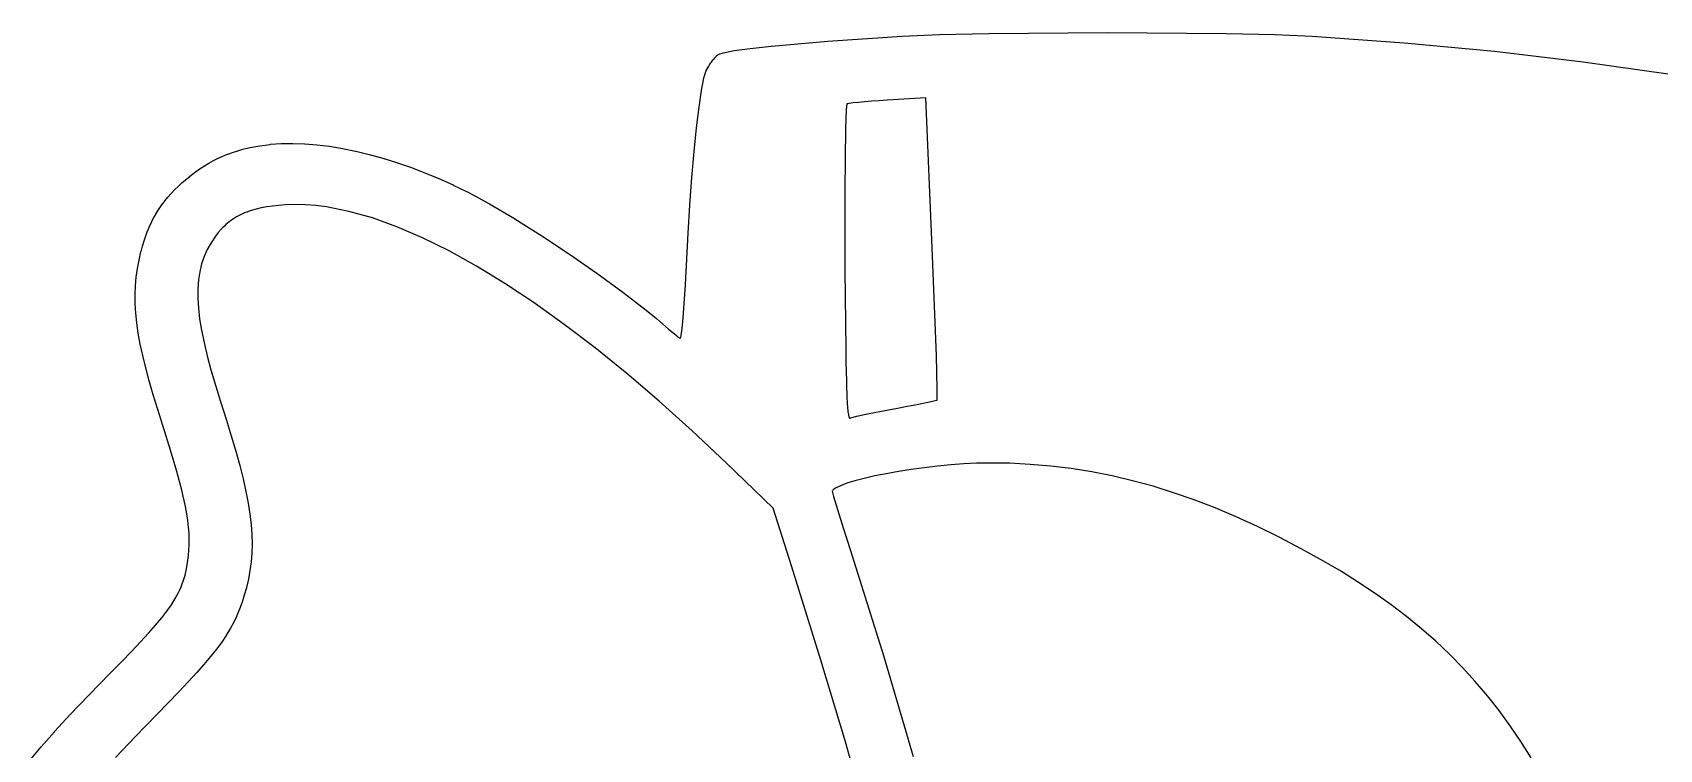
# Model space of a CAD drawing. Extents: x 67.7 to 95.6, y -145.3 to -52.9.
# Drawn here: x 69.804 to 73.389, y -65.187 to -63.608 of the extents above; entities that cross this region are included whole.
import ezdxf

# ---------------------------------------------------------------- set-up
doc = ezdxf.new("R2010")
doc.units = 0
doc.layers.add('BLACK', color=7, linetype='CONTINUOUS')

msp = doc.modelspace()

# ---------------------------------------------------------------- linework, layer by layer
at = {"layer": 'BLACK', "linetype": 'CONTINUOUS'}
for p, q in [((71.8028, -63.6125), (71.9115, -63.61)), ((71.9115, -63.61), (72.173, -63.6079)), ((71.9115, -63.61), (71.9115, -63.61)), ((71.9115, -63.61), (71.9115, -63.61)), ((72.173, -63.6079), (72.173, -63.6079)), ((72.173, -63.6079), (72.1731, -63.6079)), ((72.1731, -63.6079), (72.4341, -63.6098)), ((72.4341, -63.6098), (72.4342, -63.6098)), ((72.4342, -63.6098), (72.4342, -63.6098)), ((72.4342, -63.6098), (72.5424, -63.6122)), ((71.3264, -63.6524), (71.3498, -63.6478)), ((71.3498, -63.6478), (71.3499, -63.6478)), ((71.3499, -63.6478), (71.35, -63.6478)), ((71.35, -63.6478), (71.3853, -63.6429)), ((71.3853, -63.6429), (71.3853, -63.6429)), ((71.3853, -63.6429), (71.3854, -63.6429)), ((71.3854, -63.6429), (71.4318, -63.6378)), ((71.4318, -63.6378), (71.4319, -63.6378)), ((71.4319, -63.6378), (71.5567, -63.6271)), ((71.4319, -63.6378), (71.4319, -63.6378)), ((71.5567, -63.6271), (71.7204, -63.616)), ((71.5567, -63.6271), (71.5567, -63.6271)), ((71.5567, -63.6271), (71.5567, -63.6271)), ((71.7204, -63.616), (71.7204, -63.616)), ((71.7204, -63.616), (71.7205, -63.616)), ((71.7205, -63.616), (71.8027, -63.6125)), ((71.8027, -63.6125), (71.8027, -63.6125)), ((71.8027, -63.6125), (71.8028, -63.6125)), ((72.5424, -63.6122), (72.5425, -63.6123)), ((72.5425, -63.6123), (72.5425, -63.6122)), ((72.5425, -63.6122), (72.624, -63.6157)), ((72.624, -63.6157), (72.6241, -63.6157)), ((72.6241, -63.6157), (72.6241, -63.6157)), ((72.6241, -63.6157), (72.827, -63.6303)), ((72.827, -63.6303), (72.827, -63.6303)), ((72.827, -63.6303), (72.827, -63.6303)), ((72.827, -63.6303), (73.0259, -63.6491)), ((71.2925, -63.6842), (71.294, -63.6818)), ((71.294, -63.6817), (71.2956, -63.6793)), ((71.294, -63.6818), (71.294, -63.6817)), ((71.294, -63.6818), (71.294, -63.6818)), ((71.2956, -63.6792), (71.2972, -63.6768)), ((71.2956, -63.6793), (71.2956, -63.6792)), ((71.2956, -63.6793), (71.2956, -63.6793)), ((71.2972, -63.6768), (71.2973, -63.6768)), ((71.2973, -63.6768), (71.2989, -63.6744)), ((71.2973, -63.6768), (71.2973, -63.6768)), ((71.2989, -63.6744), (71.3006, -63.6721)), ((71.2989, -63.6744), (71.2989, -63.6744)), ((71.2989, -63.6744), (71.2989, -63.6744)), ((71.3006, -63.672), (71.3022, -63.6698)), ((71.3006, -63.6721), (71.3006, -63.672)), ((71.3006, -63.6721), (71.3006, -63.6721)), ((71.3022, -63.6698), (71.3023, -63.6698)), ((71.3023, -63.6698), (71.3039, -63.6677)), ((71.3023, -63.6698), (71.3023, -63.6698)), ((71.3039, -63.6677), (71.3039, -63.6676)), ((71.3039, -63.6676), (71.304, -63.6676)), ((71.304, -63.6676), (71.3056, -63.6656)), ((71.3056, -63.6655), (71.3072, -63.6637)), ((71.3056, -63.6656), (71.3056, -63.6655)), ((71.3056, -63.6656), (71.3056, -63.6656)), ((71.3072, -63.6637), (71.3073, -63.6637)), ((71.3073, -63.6636), (71.3088, -63.6619)), ((71.3073, -63.6637), (71.3073, -63.6636)), ((71.3088, -63.6619), (71.3089, -63.6619)), ((71.3089, -63.6618), (71.3104, -63.6603)), ((71.3089, -63.6619), (71.3089, -63.6618)), ((71.3104, -63.6603), (71.3104, -63.6602)), ((71.3104, -63.6602), (71.3105, -63.6602)), ((71.3105, -63.6602), (71.3119, -63.6588)), ((71.3119, -63.6588), (71.312, -63.6588)), ((71.312, -63.6587), (71.3133, -63.6575)), ((71.312, -63.6588), (71.312, -63.6587)), ((71.3133, -63.6575), (71.3138, -63.6573)), ((71.3138, -63.6573), (71.3141, -63.6569)), ((71.3141, -63.6569), (71.3182, -63.6549)), ((71.3182, -63.6549), (71.3185, -63.6549)), ((71.3185, -63.6549), (71.3188, -63.6546)), ((71.3188, -63.6546), (71.326, -63.6525)), ((71.326, -63.6525), (71.3262, -63.6525)), ((71.3262, -63.6525), (71.3264, -63.6524)), ((73.0259, -63.6491), (73.026, -63.6492)), ((73.026, -63.6492), (73.026, -63.6491)), ((73.026, -63.6491), (73.2214, -63.6722)), ((73.2214, -63.6722), (73.2215, -63.6723)), ((73.2215, -63.6723), (73.2215, -63.6722)), ((73.2215, -63.6722), (73.4138, -63.6997)), ((71.2806, -63.72), (71.2832, -63.7079)), ((71.2832, -63.7077), (71.2857, -63.6985)), ((71.2832, -63.7078), (71.2832, -63.7077)), ((71.2832, -63.7079), (71.2832, -63.7078)), ((71.2857, -63.6985), (71.2858, -63.6983)), ((71.2858, -63.6981), (71.2881, -63.6921)), ((71.2858, -63.6983), (71.2858, -63.6981)), ((71.2881, -63.6921), (71.2883, -63.6919)), ((71.2883, -63.6917), (71.2896, -63.6893)), ((71.2883, -63.6919), (71.2883, -63.6917)), ((71.2896, -63.6892), (71.291, -63.6868)), ((71.2896, -63.6893), (71.2896, -63.6892)), ((71.2896, -63.6892), (71.2896, -63.6892)), ((71.291, -63.6867), (71.2925, -63.6843)), ((71.291, -63.6868), (71.291, -63.6867)), ((71.291, -63.6868), (71.291, -63.6868)), ((71.2925, -63.6843), (71.2925, -63.6842)), ((71.2925, -63.6843), (71.2925, -63.6843)), ((71.2726, -63.7723), (71.278, -63.7352)), ((71.278, -63.735), (71.2806, -63.7202)), ((71.278, -63.7351), (71.278, -63.735)), ((71.278, -63.7352), (71.278, -63.7351)), ((71.2807, -63.7201), (71.2806, -63.72)), ((71.2806, -63.7202), (71.2807, -63.7201)), ((71.7723, -63.7515), (71.6875, -63.7568)), ((71.7863, -64.0825), (71.7723, -63.7515)), ((71.2671, -63.818), (71.2726, -63.7724)), ((71.2726, -63.7724), (71.2726, -63.7723)), ((71.2726, -63.7724), (71.2726, -63.7724)), ((71.5968, -63.7781), (71.5955, -63.8188)), ((71.5982, -63.765), (71.5968, -63.7781)), ((71.6003, -63.7646), (71.5982, -63.765)), ((71.6036, -63.7641), (71.6003, -63.7646)), ((71.6123, -63.763), (71.6036, -63.7641)), ((71.6237, -63.7618), (71.6123, -63.763)), ((71.6373, -63.7605), (71.6237, -63.7618)), ((71.6527, -63.7592), (71.6373, -63.7605)), ((71.6373, -63.7605), (71.6373, -63.7605)), ((71.6696, -63.758), (71.6527, -63.7592)), ((71.6527, -63.7592), (71.6527, -63.7592)), ((71.6875, -63.7568), (71.6696, -63.758)), ((71.6696, -63.758), (71.6696, -63.758)), ((71.2618, -63.8702), (71.2671, -63.818)), ((71.2671, -63.818), (71.2671, -63.818)), ((71.2671, -63.818), (71.2671, -63.818)), ((71.5955, -63.8188), (71.5939, -63.9555)), ((70.2674, -63.8651), (70.2792, -63.8622)), ((70.2792, -63.8622), (70.2792, -63.8622)), ((70.2792, -63.8622), (70.2793, -63.8622)), ((70.2793, -63.8622), (70.2915, -63.8596)), ((70.2915, -63.8596), (70.2916, -63.8596)), ((70.2916, -63.8596), (70.3043, -63.8573)), ((70.2916, -63.8596), (70.2916, -63.8596)), ((70.3043, -63.8573), (70.3044, -63.8573)), ((70.3044, -63.8573), (70.3045, -63.8573)), ((70.3045, -63.8573), (70.3275, -63.8542)), ((70.3275, -63.8542), (70.3276, -63.8542)), ((70.3276, -63.8542), (70.3277, -63.8541)), ((70.3277, -63.8541), (70.3518, -63.8524)), ((70.3518, -63.8524), (70.3519, -63.8524)), ((70.3519, -63.8524), (70.352, -63.8524)), ((70.352, -63.8524), (70.3771, -63.852)), ((70.3771, -63.852), (70.3772, -63.852)), ((70.3772, -63.852), (70.3773, -63.852)), ((70.3773, -63.852), (70.4033, -63.8528)), ((70.4033, -63.8528), (70.4034, -63.8529)), ((70.4034, -63.8529), (70.4035, -63.8529)), ((70.4035, -63.8529), (70.4303, -63.855)), ((70.4303, -63.855), (70.4304, -63.855)), ((70.4304, -63.855), (70.4305, -63.855)), ((70.4305, -63.855), (70.4581, -63.8584)), ((70.4581, -63.8584), (70.4582, -63.8585)), ((70.4582, -63.8585), (70.4583, -63.8585)), ((70.4583, -63.8585), (70.4866, -63.8631)), ((70.1825, -63.9013), (70.1923, -63.8954)), ((70.1923, -63.8954), (70.1924, -63.8954)), ((70.1924, -63.8953), (70.2023, -63.8899)), ((70.1924, -63.8954), (70.1924, -63.8953)), ((70.2023, -63.8899), (70.2024, -63.8899)), ((70.2024, -63.8899), (70.2025, -63.8898)), ((70.2025, -63.8898), (70.2125, -63.8848)), ((70.2125, -63.8848), (70.2126, -63.8848)), ((70.2126, -63.8848), (70.2127, -63.8847)), ((70.2127, -63.8847), (70.2229, -63.8801)), ((70.2229, -63.8801), (70.223, -63.8801)), ((70.223, -63.8801), (70.2231, -63.88)), ((70.2231, -63.88), (70.2336, -63.8758)), ((70.2336, -63.8758), (70.2336, -63.8758)), ((70.2336, -63.8758), (70.2337, -63.8758)), ((70.2337, -63.8758), (70.2445, -63.8719)), ((70.2445, -63.8719), (70.2446, -63.8718)), ((70.2445, -63.8719), (70.2445, -63.8719)), ((70.2446, -63.8718), (70.2557, -63.8683)), ((70.2557, -63.8683), (70.2558, -63.8683)), ((70.2558, -63.8683), (70.2672, -63.8651)), ((70.2558, -63.8683), (70.2558, -63.8683)), ((70.2672, -63.8651), (70.2673, -63.8651)), ((70.2673, -63.8651), (70.2674, -63.8651)), ((70.4866, -63.8631), (70.4867, -63.8632)), ((70.4867, -63.8632), (70.4868, -63.8632)), ((70.4868, -63.8632), (70.5157, -63.8691)), ((70.5157, -63.8691), (70.5158, -63.8691)), ((70.5158, -63.8691), (70.5159, -63.8691)), ((70.5159, -63.8691), (70.5454, -63.8762)), ((70.5454, -63.8762), (70.5454, -63.8763)), ((70.5454, -63.8763), (70.5455, -63.8762)), ((70.5455, -63.8762), (70.5755, -63.8846)), ((70.5755, -63.8846), (70.5755, -63.8846)), ((70.5755, -63.8846), (70.5756, -63.8846)), ((70.5756, -63.8846), (70.606, -63.8941)), ((70.606, -63.8941), (70.606, -63.8941)), ((70.606, -63.8941), (70.6061, -63.8941)), ((70.6061, -63.8941), (70.6368, -63.9048)), ((71.2569, -63.9274), (71.2618, -63.8703)), ((71.2618, -63.8703), (71.2618, -63.8702)), ((71.2618, -63.8703), (71.2618, -63.8703)), ((70.1337, -63.9383), (70.1434, -63.9299)), ((70.1434, -63.9299), (70.1435, -63.9299)), ((70.1435, -63.9299), (70.1531, -63.922)), ((70.1435, -63.9299), (70.1435, -63.9299)), ((70.1531, -63.922), (70.1532, -63.922)), ((70.1532, -63.922), (70.1629, -63.9147)), ((70.1532, -63.922), (70.1532, -63.922)), ((70.1629, -63.9147), (70.1629, -63.9146)), ((70.1629, -63.9146), (70.163, -63.9146)), ((70.163, -63.9146), (70.1726, -63.9078)), ((70.1726, -63.9078), (70.1727, -63.9078)), ((70.1727, -63.9077), (70.1824, -63.9014)), ((70.1727, -63.9078), (70.1727, -63.9077)), ((70.1824, -63.9014), (70.1825, -63.9013)), ((70.1825, -63.9013), (70.1825, -63.9013)), ((70.6368, -63.9048), (70.6369, -63.9048)), ((70.6369, -63.9048), (70.6369, -63.9048)), ((70.6369, -63.9048), (70.6679, -63.9166)), ((70.6679, -63.9166), (70.6679, -63.9167)), ((70.6679, -63.9167), (70.668, -63.9167)), ((70.668, -63.9167), (70.6991, -63.9296)), ((70.6991, -63.9296), (70.6992, -63.9297)), ((70.6992, -63.9297), (70.6992, -63.9297)), ((70.6992, -63.9297), (70.7305, -63.9437)), ((71.2525, -63.9878), (71.2569, -63.9275)), ((71.2569, -63.9275), (71.2569, -63.9274)), ((71.2569, -63.9275), (71.2569, -63.9275)), ((70.0949, -63.9789), (70.1017, -63.9706)), ((70.1017, -63.9706), (70.1018, -63.9705)), ((70.1018, -63.9705), (70.109, -63.9623)), ((70.1018, -63.9705), (70.1018, -63.9705)), ((70.109, -63.9623), (70.1091, -63.9623)), ((70.1091, -63.9622), (70.1167, -63.9542)), ((70.1091, -63.9623), (70.1091, -63.9622)), ((70.1167, -63.9542), (70.1168, -63.9542)), ((70.1168, -63.9541), (70.1249, -63.9462)), ((70.1168, -63.9542), (70.1168, -63.9541)), ((70.1249, -63.9462), (70.125, -63.9462)), ((70.125, -63.9461), (70.1336, -63.9383)), ((70.125, -63.9462), (70.125, -63.9461)), ((70.1336, -63.9383), (70.1337, -63.9383)), ((70.1337, -63.9383), (70.1337, -63.9383)), ((70.7305, -63.9437), (70.7305, -63.9438)), ((70.7305, -63.9438), (70.7306, -63.9438)), ((70.7306, -63.9438), (70.7618, -63.9589)), ((70.7618, -63.9589), (70.7618, -63.959)), ((70.7618, -63.959), (70.7619, -63.959)), ((70.7619, -63.959), (70.7852, -63.9711)), ((71.5939, -63.9555), (71.594, -64.1314)), ((70.0713, -64.0148), (70.0765, -64.0056)), ((70.0765, -64.0056), (70.0766, -64.0055)), ((70.0766, -64.0054), (70.0823, -63.9965)), ((70.0766, -64.0055), (70.0766, -64.0054)), ((70.0823, -63.9963), (70.0883, -63.9876)), ((70.0823, -63.9964), (70.0823, -63.9963)), ((70.0823, -63.9965), (70.0823, -63.9964)), ((70.0883, -63.9876), (70.0884, -63.9876)), ((70.0884, -63.9875), (70.0948, -63.979)), ((70.0884, -63.9876), (70.0884, -63.9875)), ((70.0948, -63.979), (70.0949, -63.9789)), ((70.0949, -63.9789), (70.0949, -63.9789)), ((70.2709, -64.0052), (70.2662, -64.0073)), ((70.2757, -64.0033), (70.2709, -64.0052)), ((70.2807, -64.0015), (70.2757, -64.0033)), ((70.2857, -63.9999), (70.2807, -64.0015)), ((70.2965, -63.9968), (70.2857, -63.9999)), ((70.3078, -63.9942), (70.2965, -63.9968)), ((70.3199, -63.992), (70.3078, -63.9942)), ((70.3327, -63.9901), (70.3199, -63.992)), ((70.3463, -63.9887), (70.3327, -63.9901)), ((70.3606, -63.9876), (70.3463, -63.9887)), ((70.3824, -63.9868), (70.3606, -63.9876)), ((70.4049, -63.9874), (70.3824, -63.9868)), ((70.428, -63.9891), (70.4049, -63.9874)), ((70.4517, -63.9921), (70.428, -63.9891)), ((70.501, -64.0018), (70.4517, -63.9921)), ((70.5528, -64.0163), (70.501, -64.0018)), ((70.7852, -63.9711), (70.7853, -63.9712)), ((70.7853, -63.9712), (70.7853, -63.9712)), ((70.7853, -63.9712), (70.8106, -63.9852)), ((70.8106, -63.9852), (70.8107, -63.9852)), ((70.8107, -63.9852), (70.8107, -63.9852)), ((70.8107, -63.9852), (70.8661, -64.0179)), ((71.2488, -64.0497), (71.2525, -63.9879)), ((71.2525, -63.9879), (71.2525, -63.9878)), ((71.2525, -63.9879), (71.2525, -63.9879)), ((70.0573, -64.0448), (70.0616, -64.0346)), ((70.0616, -64.0344), (70.0662, -64.0246)), ((70.0616, -64.0345), (70.0616, -64.0344)), ((70.0616, -64.0346), (70.0616, -64.0345)), ((70.0662, -64.0246), (70.0663, -64.0245)), ((70.0663, -64.0244), (70.0712, -64.0149)), ((70.0663, -64.0245), (70.0663, -64.0244)), ((70.0712, -64.0149), (70.0713, -64.0149)), ((70.0713, -64.0149), (70.0713, -64.0148)), ((70.2195, -64.041), (70.213, -64.0486)), ((70.2228, -64.0375), (70.2195, -64.041)), ((70.2263, -64.0341), (70.2228, -64.0375)), ((70.2298, -64.0308), (70.2263, -64.0341)), ((70.2334, -64.0277), (70.2298, -64.0308)), ((70.2371, -64.0247), (70.2334, -64.0277)), ((70.241, -64.0218), (70.2371, -64.0247)), ((70.2449, -64.0191), (70.241, -64.0218)), ((70.2489, -64.0165), (70.2449, -64.0191)), ((70.253, -64.014), (70.2489, -64.0165)), ((70.2573, -64.0116), (70.253, -64.014)), ((70.2617, -64.0094), (70.2573, -64.0116)), ((70.2662, -64.0073), (70.2617, -64.0094)), ((70.6068, -64.0356), (70.5528, -64.0163)), ((70.6632, -64.0598), (70.6068, -64.0356)), ((70.8661, -64.0179), (70.8661, -64.018)), ((70.8661, -64.018), (70.8662, -64.018)), ((70.8662, -64.018), (70.9257, -64.0554)), ((70.0459, -64.0782), (70.0494, -64.0668)), ((70.0459, -64.0783), (70.0459, -64.0782)), ((70.0494, -64.0667), (70.0532, -64.0557)), ((70.0494, -64.0668), (70.0494, -64.0667)), ((70.0494, -64.0667), (70.0494, -64.0667)), ((70.0532, -64.0555), (70.0572, -64.0449)), ((70.0532, -64.0556), (70.0532, -64.0555)), ((70.0532, -64.0557), (70.0532, -64.0556)), ((70.0572, -64.0449), (70.0573, -64.0449)), ((70.0573, -64.0449), (70.0573, -64.0448)), ((70.1971, -64.0712), (70.1888, -64.086)), ((70.2067, -64.0567), (70.1971, -64.0712)), ((70.213, -64.0486), (70.2067, -64.0567)), ((70.7216, -64.0887), (70.6632, -64.0598)), ((70.9257, -64.0554), (70.9257, -64.0555)), ((70.9257, -64.0555), (70.9258, -64.0555)), ((70.9258, -64.0555), (70.987, -64.096)), ((71.2425, -64.1635), (71.2488, -64.0497)), ((71.2488, -64.0497), (71.2488, -64.0497)), ((71.2488, -64.0497), (71.2488, -64.0497)), ((70.0347, -64.1278), (70.0382, -64.1093)), ((70.0382, -64.1093), (70.0383, -64.1092)), ((70.0383, -64.1091), (70.0426, -64.0904)), ((70.0383, -64.1092), (70.0383, -64.1091)), ((70.0426, -64.0904), (70.0427, -64.0903)), ((70.0427, -64.0903), (70.0459, -64.0784)), ((70.0427, -64.0903), (70.0427, -64.0903)), ((70.0459, -64.0784), (70.0459, -64.0783)), ((70.1819, -64.1015), (70.1763, -64.1177)), ((70.1888, -64.086), (70.1819, -64.1015)), ((70.7822, -64.1223), (70.7216, -64.0887)), ((70.987, -64.096), (70.987, -64.0961)), ((70.987, -64.0961), (70.9871, -64.0961)), ((70.9871, -64.0961), (71.0475, -64.138)), ((71.7956, -64.32), (71.7863, -64.0825)), ((71.7863, -64.0825), (71.7863, -64.0825)), ((70.0304, -64.1657), (70.0321, -64.1468)), ((70.0321, -64.1466), (70.0347, -64.128)), ((70.0321, -64.1467), (70.0321, -64.1466)), ((70.0321, -64.1468), (70.0321, -64.1467)), ((70.0347, -64.1279), (70.0347, -64.1278)), ((70.0347, -64.128), (70.0347, -64.1279)), ((70.1721, -64.1348), (70.1693, -64.1529)), ((70.1763, -64.1177), (70.1721, -64.1348)), ((70.8447, -64.1605), (70.7822, -64.1223)), ((71.0475, -64.138), (71.0475, -64.1381)), ((71.0475, -64.1381), (71.0475, -64.1381)), ((71.0475, -64.1381), (71.1046, -64.1797)), ((71.594, -64.1314), (71.594, -64.1314)), ((71.594, -64.1314), (71.5959, -64.3061)), ((70.0297, -64.1851), (70.0304, -64.1659)), ((70.0297, -64.1852), (70.0297, -64.1851)), ((70.0297, -64.1853), (70.0297, -64.1852)), ((70.0299, -64.2051), (70.0297, -64.1853)), ((70.0304, -64.1658), (70.0304, -64.1657)), ((70.0304, -64.1659), (70.0304, -64.1658)), ((70.1679, -64.1722), (70.1678, -64.1928)), ((70.1693, -64.1529), (70.1679, -64.1722)), ((70.9092, -64.2034), (70.8447, -64.1605)), ((71.1046, -64.1797), (71.1046, -64.1798)), ((71.1046, -64.1798), (71.1047, -64.1798)), ((71.1047, -64.1798), (71.1558, -64.2194)), ((71.2375, -64.2365), (71.2425, -64.1635)), ((71.2425, -64.1635), (71.2425, -64.1635)), ((70.0299, -64.2052), (70.0299, -64.2051)), ((70.0299, -64.2053), (70.0299, -64.2052)), ((70.0311, -64.2259), (70.0299, -64.2053)), ((70.1678, -64.1928), (70.1691, -64.2149)), ((70.1691, -64.2149), (70.1718, -64.2385)), ((70.9754, -64.2508), (70.9092, -64.2034)), ((71.1558, -64.2194), (71.1559, -64.2194)), ((71.1559, -64.2194), (71.1559, -64.2194)), ((71.1559, -64.2194), (71.1785, -64.238)), ((70.0312, -64.2259), (70.0311, -64.2259)), ((70.0312, -64.226), (70.0312, -64.2259)), ((70.0334, -64.2475), (70.0312, -64.226)), ((70.0334, -64.2476), (70.0334, -64.2475)), ((70.0334, -64.2477), (70.0334, -64.2476)), ((70.0367, -64.2702), (70.0334, -64.2477)), ((70.1718, -64.2385), (70.1759, -64.2638)), ((71.0434, -64.3028), (70.9754, -64.2508)), ((71.1785, -64.238), (71.1785, -64.238)), ((71.1785, -64.238), (71.1786, -64.238)), ((71.1786, -64.238), (71.1988, -64.2554)), ((71.1988, -64.2554), (71.1988, -64.2554)), ((71.1988, -64.2554), (71.1988, -64.2554)), ((71.1988, -64.2554), (71.2053, -64.2611)), ((71.2354, -64.2596), (71.2375, -64.2365)), ((70.0367, -64.2703), (70.0367, -64.2702)), ((70.0411, -64.2941), (70.0367, -64.2703)), ((70.0367, -64.2703), (70.0367, -64.2703)), ((70.1759, -64.2638), (70.1815, -64.291)), ((70.1815, -64.291), (70.1884, -64.3201)), ((71.2053, -64.2611), (71.2053, -64.2611)), ((71.2053, -64.2611), (71.2116, -64.2664)), ((71.2116, -64.2664), (71.2175, -64.2712)), ((71.2175, -64.2712), (71.2229, -64.2754)), ((71.2229, -64.2754), (71.2253, -64.2772)), ((71.2253, -64.2772), (71.2275, -64.2788)), ((71.2275, -64.2788), (71.2295, -64.2802)), ((71.2295, -64.2802), (71.2312, -64.2814)), ((71.2312, -64.2814), (71.2319, -64.2818)), ((71.2319, -64.2818), (71.2335, -64.275)), ((71.2335, -64.275), (71.2354, -64.2596)), ((70.0411, -64.2942), (70.0411, -64.2941)), ((70.0411, -64.2943), (70.0411, -64.2942)), ((70.0465, -64.3195), (70.0411, -64.2943)), ((70.0465, -64.3196), (70.0465, -64.3195)), ((70.0465, -64.3195), (70.0465, -64.3195)), ((70.053, -64.3464), (70.0465, -64.3196)), ((70.1884, -64.3201), (70.1968, -64.3513)), ((71.1131, -64.3592), (71.0434, -64.3028)), ((71.5959, -64.3061), (71.5963, -64.3321)), ((71.7977, -64.3928), (71.7956, -64.32)), ((70.0531, -64.3465), (70.053, -64.3464)), ((70.0607, -64.3751), (70.0531, -64.3465)), ((70.0531, -64.3465), (70.0531, -64.3465)), ((70.1968, -64.3513), (70.2066, -64.3847)), ((71.1844, -64.42), (71.1131, -64.3592)), ((71.5963, -64.3321), (71.5963, -64.3321)), ((71.5963, -64.3321), (71.5968, -64.3552)), ((71.5968, -64.3552), (71.5968, -64.3552)), ((71.5968, -64.3552), (71.5973, -64.3754)), ((70.0607, -64.3752), (70.0607, -64.3751)), ((70.0607, -64.3751), (70.0607, -64.3751)), ((70.0695, -64.4057), (70.0607, -64.3752)), ((70.2066, -64.3847), (70.2179, -64.4206)), ((71.5973, -64.3754), (71.5978, -64.393)), ((71.5978, -64.393), (71.5978, -64.393)), ((71.5978, -64.393), (71.598, -64.4008)), ((71.598, -64.4008), (71.5983, -64.408)), ((71.7977, -64.4175), (71.7977, -64.3928)), ((70.0695, -64.4058), (70.0695, -64.4057)), ((70.0794, -64.4384), (70.0695, -64.4058)), ((70.0695, -64.4058), (70.0695, -64.4058)), ((70.2179, -64.4206), (70.2179, -64.4206)), ((70.2179, -64.4206), (70.2304, -64.4597)), ((71.2571, -64.4853), (71.1844, -64.42)), ((71.5983, -64.408), (71.5986, -64.4147)), ((71.5986, -64.4147), (71.5986, -64.4147)), ((71.5986, -64.4147), (71.5989, -64.4208)), ((71.5989, -64.4208), (71.5992, -64.4263)), ((71.5992, -64.4263), (71.5996, -64.4314)), ((71.5996, -64.4314), (71.5999, -64.4359)), ((71.5999, -64.4359), (71.5999, -64.4359)), ((71.5999, -64.4359), (71.6003, -64.44)), ((71.6746, -64.4417), (71.7099, -64.4351)), ((71.7099, -64.4351), (71.7277, -64.4319)), ((71.7099, -64.4351), (71.7099, -64.4351)), ((71.7099, -64.4351), (71.7099, -64.4351)), ((71.7277, -64.4319), (71.7444, -64.4287)), ((71.7444, -64.4287), (71.7596, -64.4258)), ((71.7444, -64.4287), (71.7444, -64.4287)), ((71.7596, -64.4258), (71.773, -64.4231)), ((71.773, -64.4231), (71.7842, -64.4207)), ((71.773, -64.4231), (71.773, -64.4231)), ((71.7842, -64.4207), (71.7927, -64.4188)), ((71.7927, -64.4188), (71.7977, -64.4175)), ((70.0795, -64.4385), (70.0794, -64.4384)), ((70.0906, -64.4734), (70.0795, -64.4385)), ((70.0795, -64.4385), (70.0795, -64.4385)), ((70.2304, -64.4597), (70.2304, -64.4597)), ((70.2304, -64.4597), (70.2304, -64.4597)), ((70.2304, -64.4597), (70.2415, -64.4962)), ((71.6003, -64.44), (71.6008, -64.4436)), ((71.6008, -64.4436), (71.6012, -64.4467)), ((71.6012, -64.4467), (71.6017, -64.4494)), ((71.6017, -64.4494), (71.602, -64.4506)), ((71.602, -64.4506), (71.6022, -64.4516)), ((71.6022, -64.4516), (71.6025, -64.4527)), ((71.6025, -64.4527), (71.6027, -64.4535)), ((71.6027, -64.4535), (71.603, -64.4543)), ((71.603, -64.4543), (71.6032, -64.455)), ((71.6032, -64.455), (71.6035, -64.4556)), ((71.6035, -64.4556), (71.6037, -64.4561)), ((71.6037, -64.4561), (71.6039, -64.4565)), ((71.6039, -64.4565), (71.6041, -64.4568)), ((71.6041, -64.4568), (71.6043, -64.457)), ((71.6043, -64.457), (71.6044, -64.4571)), ((71.6044, -64.4571), (71.6045, -64.4572)), ((71.6045, -64.4572), (71.6046, -64.4572)), ((71.6046, -64.4572), (71.6046, -64.4572)), ((71.6046, -64.4572), (71.6046, -64.4572)), ((71.6046, -64.4572), (71.6047, -64.4572)), ((71.6047, -64.4572), (71.6048, -64.4572)), ((71.6048, -64.4572), (71.605, -64.4572)), ((71.605, -64.4572), (71.6052, -64.4572)), ((71.6052, -64.4572), (71.6054, -64.4572)), ((71.6054, -64.4572), (71.6062, -64.457)), ((71.6062, -64.457), (71.6072, -64.4566)), ((71.6072, -64.4566), (71.6073, -64.4566)), ((71.6073, -64.4566), (71.6074, -64.4566)), ((71.6074, -64.4566), (71.612, -64.4552)), ((71.612, -64.4552), (71.6121, -64.4552)), ((71.6121, -64.4552), (71.6122, -64.4551)), ((71.6122, -64.4551), (71.6199, -64.4532)), ((71.6199, -64.4532), (71.62, -64.4532)), ((71.62, -64.4531), (71.6434, -64.448)), ((71.62, -64.4532), (71.62, -64.4531)), ((71.6434, -64.448), (71.6435, -64.448)), ((71.6435, -64.448), (71.6745, -64.4418)), ((71.6435, -64.448), (71.6435, -64.448)), ((71.6745, -64.4418), (71.6746, -64.4418)), ((71.6746, -64.4418), (71.6746, -64.4417)), ((70.1077, -64.5277), (70.0906, -64.4734)), ((70.0906, -64.4734), (70.0906, -64.4734)), ((70.2415, -64.4962), (70.2415, -64.4962)), ((70.2415, -64.4962), (70.2416, -64.4962)), ((70.2416, -64.4962), (70.2514, -64.5301)), ((71.3313, -64.5549), (71.2571, -64.4853)), ((70.1216, -64.5749), (70.1077, -64.5277)), ((70.2514, -64.5301), (70.2514, -64.5301)), ((70.2514, -64.5301), (70.2515, -64.5302)), ((70.2515, -64.5302), (70.2601, -64.5617)), ((70.1325, -64.616), (70.1216, -64.5749)), ((70.2601, -64.5617), (70.2601, -64.5618)), ((70.2601, -64.5618), (70.2601, -64.5618)), ((70.2601, -64.5618), (70.2675, -64.5912)), ((71.4362, -64.6554), (71.3313, -64.5549)), ((71.6851, -64.5797), (71.6599, -64.5848)), ((71.712, -64.5749), (71.6851, -64.5797)), ((71.74, -64.5705), (71.712, -64.5749)), ((71.7688, -64.5665), (71.74, -64.5705)), ((71.7981, -64.5631), (71.7688, -64.5665)), ((71.8273, -64.5603), (71.7981, -64.5631)), ((71.856, -64.5582), (71.8273, -64.5603)), ((71.8839, -64.5568), (71.856, -64.5582)), ((71.9105, -64.5563), (71.8839, -64.5568)), ((71.9567, -64.5569), (71.9105, -64.5563)), ((72.0024, -64.5592), (71.9567, -64.5569)), ((72.0478, -64.563), (72.0024, -64.5592)), ((72.093, -64.5685), (72.0478, -64.563)), ((72.138, -64.5757), (72.093, -64.5685)), ((72.183, -64.5846), (72.138, -64.5757)), ((70.1405, -64.6518), (70.1325, -64.616)), ((70.2675, -64.5912), (70.2674, -64.5913)), ((70.2674, -64.5913), (70.2675, -64.5913)), ((70.2675, -64.5913), (70.2736, -64.6188)), ((71.5676, -64.616), (71.5665, -64.6175)), ((71.5699, -64.6139), (71.5676, -64.616)), ((71.5734, -64.6115), (71.5699, -64.6139)), ((71.584, -64.6063), (71.5734, -64.6115)), ((71.5984, -64.6009), (71.584, -64.6063)), ((71.6059, -64.5986), (71.5984, -64.6009)), ((71.6161, -64.5955), (71.6059, -64.5986)), ((71.6368, -64.5901), (71.6161, -64.5955)), ((71.6599, -64.5848), (71.6368, -64.5901)), ((72.228, -64.5952), (72.183, -64.5846)), ((72.2731, -64.6075), (72.228, -64.5952)), ((72.3184, -64.6216), (72.2731, -64.6075)), ((70.1434, -64.668), (70.1405, -64.6518)), ((70.2736, -64.6188), (70.2736, -64.6188)), ((70.2736, -64.6188), (70.2737, -64.6189)), ((70.2737, -64.6189), (70.2786, -64.6446)), ((70.2786, -64.6446), (70.2786, -64.6447)), ((70.2786, -64.6447), (70.2787, -64.6447)), ((70.2787, -64.6447), (70.2825, -64.6689)), ((71.5665, -64.6175), (71.5663, -64.6184)), ((71.5663, -64.6184), (71.5669, -64.6215)), ((71.5669, -64.6215), (71.5691, -64.63)), ((71.5691, -64.63), (71.5776, -64.6587)), ((72.3641, -64.6376), (72.3184, -64.6216)), ((72.4101, -64.6553), (72.3641, -64.6376)), ((70.1457, -64.6832), (70.1434, -64.668)), ((70.1474, -64.6976), (70.1457, -64.6832)), ((70.2825, -64.6689), (70.2825, -64.669)), ((70.2825, -64.669), (70.2825, -64.669)), ((70.2825, -64.669), (70.2852, -64.6918)), ((71.4766, -64.7831), (71.4362, -64.6554)), ((71.5776, -64.6587), (71.5902, -64.6991)), ((72.4566, -64.6749), (72.4101, -64.6553)), ((72.5037, -64.6964), (72.4566, -64.6749)), ((70.1485, -64.7111), (70.1474, -64.6976)), ((70.149, -64.7241), (70.1485, -64.7111)), ((70.2852, -64.6918), (70.2852, -64.6919)), ((70.2852, -64.6919), (70.2852, -64.692)), ((70.2852, -64.692), (70.2869, -64.7136)), ((70.2869, -64.7136), (70.2868, -64.7137)), ((70.2868, -64.7137), (70.2869, -64.7138)), ((70.2869, -64.7138), (70.2874, -64.7344)), ((71.5902, -64.6991), (71.5902, -64.6991)), ((71.5902, -64.6991), (71.6056, -64.7471)), ((72.5515, -64.7198), (72.5037, -64.6964)), ((72.5999, -64.7452), (72.5515, -64.7198)), ((70.1472, -64.7602), (70.1483, -64.7485)), ((70.1483, -64.7485), (70.1489, -64.7365)), ((70.1489, -64.7365), (70.149, -64.7241)), ((70.2869, -64.7547), (70.2853, -64.774)), ((70.2869, -64.7545), (70.2868, -64.7546)), ((70.2868, -64.7546), (70.2869, -64.7547)), ((70.2874, -64.7346), (70.2869, -64.7545)), ((70.2874, -64.7344), (70.2874, -64.7345)), ((70.2874, -64.7345), (70.2874, -64.7346)), ((71.6056, -64.7471), (71.6056, -64.7471)), ((71.6056, -64.7471), (71.6056, -64.7471)), ((71.6056, -64.7471), (71.6791, -64.9802)), ((72.6492, -64.7725), (72.5999, -64.7452)), ((70.1396, -64.8032), (70.1427, -64.7897)), ((70.1427, -64.7897), (70.1452, -64.7754)), ((70.1452, -64.7754), (70.1472, -64.7602)), ((70.2828, -64.7932), (70.2793, -64.8119)), ((70.2853, -64.7742), (70.2828, -64.793)), ((70.2828, -64.793), (70.2828, -64.7931)), ((70.2828, -64.7931), (70.2828, -64.7932)), ((70.2853, -64.774), (70.2853, -64.7741)), ((70.2853, -64.7741), (70.2853, -64.7742)), ((71.541, -64.9902), (71.4766, -64.7831)), ((71.4766, -64.7831), (71.4766, -64.7831)), ((72.6884, -64.7954), (72.6492, -64.7725)), ((72.7262, -64.8191), (72.6884, -64.7954)), ((70.1282, -64.8354), (70.131, -64.829)), ((70.131, -64.829), (70.1335, -64.8226)), ((70.1335, -64.8226), (70.1357, -64.8163)), ((70.1357, -64.8163), (70.1396, -64.8032)), ((70.2748, -64.8309), (70.2703, -64.8473)), ((70.2793, -64.8121), (70.2748, -64.8308)), ((70.2748, -64.8308), (70.2748, -64.8308)), ((70.2748, -64.8308), (70.2748, -64.8309)), ((70.2793, -64.8119), (70.2792, -64.812)), ((70.2792, -64.812), (70.2793, -64.8121)), ((72.7627, -64.8434), (72.7262, -64.8191)), ((70.1097, -64.8683), (70.1182, -64.8547)), ((70.1182, -64.8547), (70.1218, -64.8482)), ((70.1218, -64.8482), (70.1252, -64.8418)), ((70.1252, -64.8418), (70.1282, -64.8354)), ((70.2654, -64.8631), (70.26, -64.8779)), ((70.2654, -64.8629), (70.2653, -64.863)), ((70.2653, -64.863), (70.2654, -64.8631)), ((70.2702, -64.8474), (70.2654, -64.8629)), ((70.2703, -64.8473), (70.2702, -64.8473)), ((70.2702, -64.8473), (70.2702, -64.8474)), ((72.798, -64.8686), (72.7627, -64.8434)), ((70.0747, -64.9137), (70.0882, -64.8975)), ((70.0882, -64.8975), (70.0998, -64.8824)), ((70.0998, -64.8824), (70.1097, -64.8683)), ((70.2539, -64.8927), (70.2472, -64.9069)), ((70.254, -64.8925), (70.2539, -64.8926)), ((70.2539, -64.8926), (70.2539, -64.8927)), ((70.26, -64.8781), (70.254, -64.8925)), ((70.26, -64.8779), (70.26, -64.878)), ((70.26, -64.878), (70.26, -64.8781)), ((72.8319, -64.8945), (72.798, -64.8686)), ((72.8647, -64.9212), (72.8319, -64.8945)), ((70.0418, -64.9504), (70.0594, -64.9313)), ((70.0594, -64.9313), (70.0747, -64.9137)), ((70.2305, -64.9359), (70.2205, -64.9507)), ((70.2306, -64.9358), (70.2305, -64.9358)), ((70.2305, -64.9358), (70.2305, -64.9359)), ((70.2393, -64.9214), (70.2306, -64.9358)), ((70.2394, -64.9212), (70.2393, -64.9213)), ((70.2393, -64.9213), (70.2393, -64.9214)), ((70.2471, -64.9071), (70.2394, -64.9212)), ((70.2472, -64.9069), (70.2471, -64.907)), ((70.2471, -64.907), (70.2471, -64.9071)), ((72.8961, -64.9488), (72.8647, -64.9212)), ((69.9997, -64.9943), (70.022, -64.9714)), ((70.022, -64.9714), (70.0418, -64.9504)), ((70.022, -64.9714), (70.022, -64.9714)), ((70.0418, -64.9504), (70.0418, -64.9504)), ((70.2089, -64.9664), (70.1961, -64.9826)), ((70.209, -64.9663), (70.2089, -64.9664)), ((70.2204, -64.9509), (70.209, -64.9662)), ((70.209, -64.9662), (70.209, -64.9663)), ((70.2205, -64.9507), (70.2204, -64.9508)), ((70.2204, -64.9508), (70.2204, -64.9509)), ((72.9264, -64.9774), (72.8961, -64.9488)), ((69.9749, -65.0195), (69.9997, -64.9943)), ((70.1814, -65), (70.165, -65.0185)), ((70.196, -64.9827), (70.1814, -64.9999)), ((70.1814, -64.9999), (70.1814, -64.9999)), ((70.1814, -64.9999), (70.1814, -65)), ((70.1961, -64.9826), (70.196, -64.9826)), ((70.196, -64.9826), (70.196, -64.9827)), ((71.5951, -65.1708), (71.541, -64.9902)), ((71.541, -64.9902), (71.541, -64.9902)), ((71.6791, -64.9802), (71.6791, -64.9802)), ((71.6791, -64.9802), (71.6791, -64.9802)), ((71.6791, -64.9802), (71.7445, -65.2027)), ((72.9555, -65.0068), (72.9264, -64.9774)), ((72.9835, -65.0373), (72.9555, -65.0068)), ((69.9274, -65.0679), (69.9749, -65.0195)), ((69.9749, -65.0195), (69.9749, -65.0195)), ((69.9749, -65.0195), (69.9749, -65.0195)), ((70.1465, -65.0385), (70.1261, -65.0601)), ((70.1466, -65.0385), (70.1465, -65.0385)), ((70.1649, -65.0185), (70.1466, -65.0385)), ((70.1466, -65.0385), (70.1466, -65.0385)), ((70.165, -65.0185), (70.1649, -65.0185)), ((70.165, -65.0185), (70.165, -65.0185)), ((73.0103, -65.0688), (72.9835, -65.0373)), ((69.8867, -65.1104), (69.9274, -65.0679)), ((69.9274, -65.0679), (69.9274, -65.0679)), ((69.9274, -65.0679), (69.9274, -65.0679)), ((70.126, -65.0602), (70.0781, -65.1093)), ((70.1261, -65.0601), (70.126, -65.0602)), ((70.126, -65.0602), (70.126, -65.0602)), ((73.036, -65.1013), (73.0103, -65.0688)), ((69.8519, -65.148), (69.8866, -65.1105)), ((69.8866, -65.1105), (69.8867, -65.1105)), ((69.8867, -65.1105), (69.8867, -65.1104)), ((70.0781, -65.1093), (70.0294, -65.1593)), ((70.0781, -65.1093), (70.0781, -65.1093)), ((73.0606, -65.135), (73.036, -65.1013)), ((69.8223, -65.1816), (69.8518, -65.1481)), ((69.8518, -65.1481), (69.8519, -65.148)), ((69.8519, -65.148), (69.8519, -65.148)), ((73.0841, -65.1698), (73.0606, -65.135)), ((69.797, -65.212), (69.8222, -65.1816)), ((69.8222, -65.1816), (69.8223, -65.1816)), ((69.8223, -65.1816), (69.8223, -65.1816)), ((70.0294, -65.1593), (69.9865, -65.2048)), ((71.6394, -65.3275), (71.5951, -65.1708)), ((71.5951, -65.1708), (71.5951, -65.1708)), ((73.1066, -65.2058), (73.0841, -65.1698))]:
    msp.add_line(p, q, dxfattribs=at)

doc.saveas('drawing.dxf')
